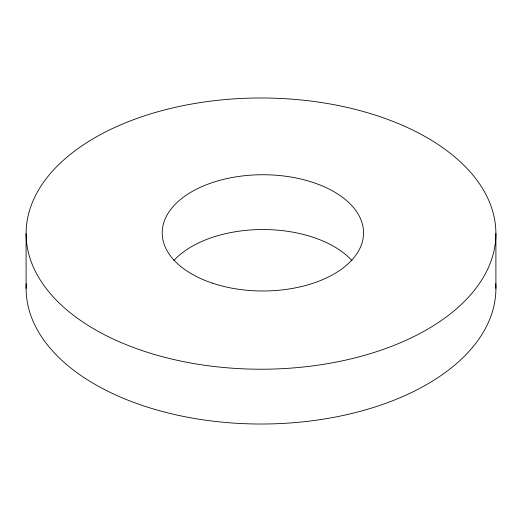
<?xml version="1.0" encoding="UTF-8"?>
<svg xmlns="http://www.w3.org/2000/svg" width="522" height="522" viewBox="0 0 522 522"><rect width="100%" height="100%" fill="white"/><g stroke="black" fill="none" stroke-linecap="round" stroke-linejoin="round"><path stroke-width="0.78" d="M495.9 233.602A234.9 135.616 0 0 1 143.55 351.052A234.9 135.616 0 0 1 143.55 116.152A234.9 135.616 0 0 1 495.9 233.602L495.9 288.398M26.1 233.602L26.1 288.398M495.763 283.727A234.9 135.616 0 0 1 261 424.021A234.9 135.616 0 0 1 26.237 283.727M173.813 260.569A100.674 58.125 0 0 1 262.879 229.536A100.674 58.125 0 0 1 351.952 260.569M212.545 283.198A100.674 58.125 0 0 0 363.553 232.858A100.674 58.125 0 0 0 212.545 182.524A100.674 58.125 0 0 0 212.545 283.198"/></g></svg>
